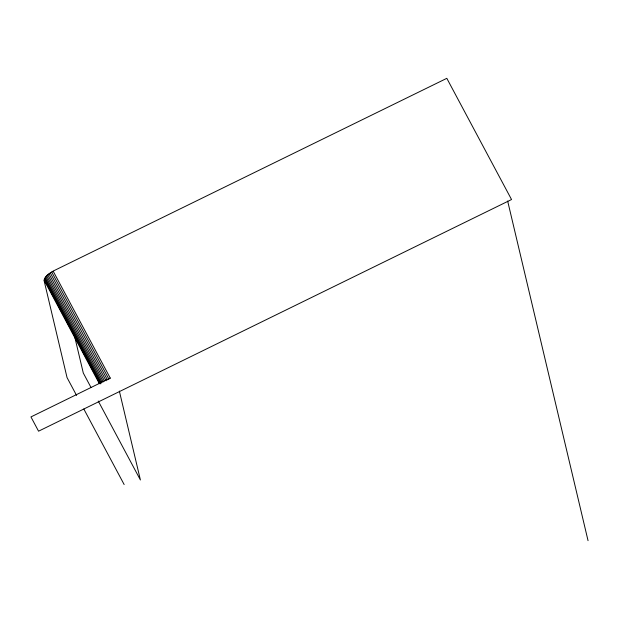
<?xml version="1.0" encoding="UTF-8"?>
<svg xmlns="http://www.w3.org/2000/svg" width="619" height="619" viewBox="0 0 619 619"><rect width="100%" height="100%" fill="white"/><g stroke="black" fill="none" stroke-linecap="round" stroke-linejoin="round"><path stroke-width="0.93" d="M76.563 395.409L67.045 377.59L44.135 280.802C44.645 275.517 50.565 272.755 54.658 270.341L446.817 78.327L511.542 199.535L38.564 431.188L30.95 416.927L110.252 378.077L53.141 271.13M110.252 378.077L107.389 379.834L50.286 272.886M51.679 271.981L108.782 378.929M48.978 273.83L106.089 380.778M47.795 274.797L104.449 380.894M46.75 275.764L103.404 381.869M45.852 276.724L102.05 381.977M45.133 277.66L101.33 382.913M44.591 278.55L100.789 383.803M44.235 279.378L99.984 383.78M44.088 280.136L99.38 383.687M91.001 387.463L83.294 373.033L74.435 335.606M98.251 401.042L140.405 479.98L119.359 391.092M83.813 408.997L124.148 484.538M507.657 201.028L588.05 540.673"/></g></svg>
